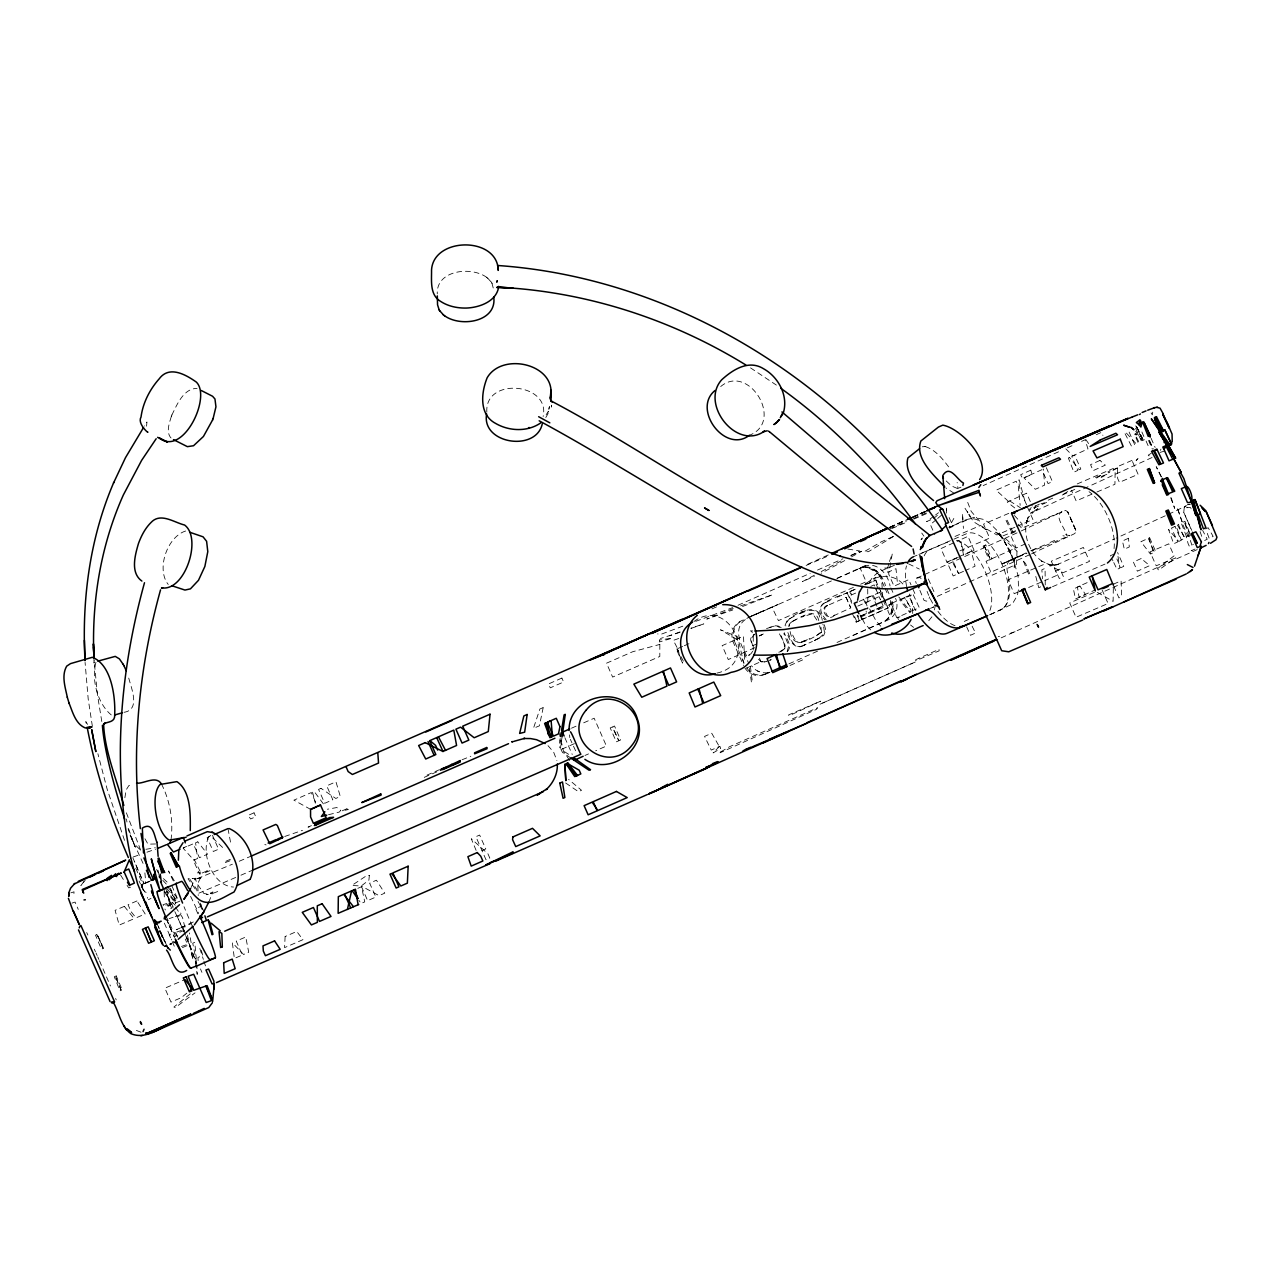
<?xml version="1.0" encoding="UTF-8"?>
<svg xmlns="http://www.w3.org/2000/svg" width="1281" height="1281" viewBox="0 0 1281 1281"><rect width="100%" height="100%" fill="white"/><g stroke="black" fill="none" stroke-linecap="round" stroke-linejoin="round"><path stroke-width="0.75" stroke-dasharray="5 3.75" d="M1013.207 532.512L1006.466 518.885L1005.521 519.301L1012.038 533.04M946.435 513.089L946.499 506.7L946.371 510.527M784.997 625.4L787.527 619.796L794.604 616.097L791.242 617.522M208.771 902.16L212.934 891.912L207.858 894.138L203.919 893.514L196.906 883.426L195.224 878.125L190.661 888.486M1045.248 584.937L1045.072 568.364L1041.869 569.805L1042.478 578.788M146.562 426.173L146.947 421.961L144.529 426.045M960.99 487.18L957.98 488.365L957.147 482.425M802.611 659.907L788.968 665.96M867.717 588.988L867.813 602.134M124.865 797.727L126.178 789.865L128.821 785.637L132.808 783.812M486.844 412.178C484.442 376.726 550.686 382.603 543.128 416.517M912.696 613.487L912.536 603.783L909.462 593.984M147.539 898.237L147.651 897.324M164.32 896.924L164.112 891.688M562.103 736.623L560.438 748.376L558.916 746.086L560.181 738.464M170.997 839.872C173.463 820.977 170.149 800.881 161.422 783.924M934.457 609.9L935.306 605.305M953.849 518.421L949.189 526.827M200.044 874.315L200.044 873.69M200.525 877.821L197.706 883.634L198.235 895.451M141.166 887.733L142.127 884.338L143.456 890.551L142.527 887.285L142.896 889.19M888.918 563.368L886.9 570.814L887.733 572.335L895.995 568.668L897.565 584.6M889.43 561.51L892.297 553.68L888.662 574L894.026 586.17L908.725 579.653L911.031 584.857M753.196 650.091L753.26 636.641L752.075 632.029L750.458 630.812L754.861 631.069M171.318 416.533C169.284 423.242 165.601 432.834 171.526 438.566M141.534 884.867L141.246 885.651L142.175 884.322M744.101 663.174L734.766 642.021L735.678 639.555L743.476 636.097L744.709 661.364M171.862 415.06C176.954 404.732 183.567 388.319 197.066 388.415M171.27 416.645L171.894 414.964M921.055 539.477L922.256 537.988M1031.493 553.872L1073.99 533.953L1075.544 532.72L1075.816 530.126L1067.762 511.968L1065.664 510.414L1021.165 528.38M1184.284 507.26L1183.756 512.368L1193.155 533.889M1160.426 450.4L1160.922 449.167M149.172 881.68L145.762 882.961L144.881 872.617M752.668 651.292L751.403 653.182M869.559 582.663C873.53 572.031 885.427 569.437 894.57 565.209M545.786 417.542L547.916 413.891L549.437 406.589L548.076 412.146L548.444 411.281L544.937 416.597M148.372 899.726L151.014 898.397M83.809 881.648L80.879 885.635L85.187 880.271M784.757 648.666L785.109 645.336L779.921 632.99M821.537 632.35L820.849 626.089M931.928 616.802L927.396 622.406M208.659 836.973C200.493 854.187 213.174 886.228 233.542 887.044M787.126 651.517L788.744 645.832L783.828 633.535M95.963 662.261C91.095 679.651 97.66 704.31 111.975 715.503M821.489 632.414C810.473 639.139 792.715 651.629 789.977 630.444M784.693 648.762L779.28 651.997M208.979 836.653L210.773 835.42M752.668 645.72L750.794 639.059L754.365 634.463L751.419 637.041A4.708 4.516 67.3 0 0 750.73 640.42L752.571 645.768L756.062 644.231M933.545 518.581L937.82 514.914M936.203 519.67L930.374 524.602L934.826 534.689M937.66 518.437L942.015 514.738M745.286 619.572C732.011 628.923 741.715 646.937 747.56 657.457M961.134 558.148L916.684 578.099L915.307 580.213L916.267 583.512M186.834 993.191L181.245 997.707L170.997 1002.078L164.865 988.179L184.912 979.597M190.325 993.8L173.912 1007.042L175.241 1007.587L195.016 992.855M1184.22 507.404L1186.334 505.707L1168.736 514.209M787.319 651.629C792.891 646.184 786.102 638.178 784.228 632.67M864.595 584.616L865.812 583.704M934.057 516.051L926.579 521.607L931.831 519.349M935.546 514.946L938.541 512.72M834.668 614.992C827.574 623.543 817.646 606.698 828.711 605.016L827.846 605.369L846.084 597.33L850.744 607.867L831.417 616.818M751.082 653.646L748.552 655.328L749.737 654.943M720.691 386.558C748.616 362.763 784.853 421.609 749.449 435.252M791.354 622.102L789.624 623.815L789.384 626.169M753.084 635.296L755.374 633.807M866.677 583.143C878.125 573.424 896.412 573.712 904.994 586.698M865.604 583.832L866.885 583.015M1044.543 544.937L1031.157 550.926L1035.368 548.652M1067.762 491.552L1061.228 495.491L1077.113 488.365M921.215 539.381L922.384 538.805M199.852 878.398L201.101 877.661L195.753 879.214L232.389 864.227M827.462 605.593L825.012 607.53L824.564 610.06A6.725 6.453 67.2 0 0 824.868 611.165L827.798 616.369L832.298 616.449M816.413 635.648L821.089 631.981L819.632 625.656M844.771 560.566L821.153 573.248M851.513 556.851L861.617 551.278L850.232 555.554M759.233 636L763.332 633.983M135.738 868.23L142.735 884.098L151.19 880.495M814.38 575.249L802.338 581.686L814.316 576.322M821.265 571.566L841.921 560.502M850.536 555.89L859.743 550.974L847.301 548.957M825.669 602.47C819.28 604.136 820 611.661 823.091 615.969M792.875 621.077C800.625 617.474 816.493 606.105 818.991 621.573M778.768 652.221C790.249 649.627 781.202 638.05 778.48 631.933M819.119 638.242L824.564 633.166L823.427 625.16M796.093 619.476L789.64 623.126L788.632 626.473M759.601 635.792L762.275 634.463L758.928 636.113M1088.049 486.716L1030.548 513.233L1035.769 509.598L1027.458 518.485L1028.899 515.987L1025.985 524.505L1026.914 520.294C1022.686 536.179 1030.036 554.225 1044.159 562.631L1041.565 561.062L1051.365 565.289L1048.515 564.601L1056.713 564.841L1053.767 565.578L1058.843 563.976L1056.088 565.177L1114.55 538.901M1189.04 536.163L1188.095 536.627L1182.027 522.696L1184.957 521.255L1189.937 533.617M818.799 638.466L811.562 641.845M814.748 640.372L823.747 635.408L825.781 630.124M1205.661 528.957L1208.175 527.74L1213.139 536.403L1209.152 538.34L1206.206 530.494M1014.744 558.26L1023.327 554.433L1007.234 561.558L1026.177 552.88M1151.315 453.218L1148.256 455.155L1148.897 455.908L1152.195 454.339M1190.673 507.548L1186.638 507.724L1187.887 507.052L1191.186 508.797M1204.652 540.47L1207.23 539.253L1202.635 530.398M1152.083 457.509L1089.795 485.931M1197.223 549.581L997.194 639.635M1165.278 515.795L1116.215 538.148M1030.837 550.734L1033.287 549.613M1021.293 530.926L1061.981 511.711C1053.526 516.243 1065.296 528.316 1066.641 534.994L1069.763 535.586L1031.813 551.198M1096.264 434.723L1101.5 432.338L1102.925 435.428M1017.066 532.864L962.88 557.363M806.053 644.295L803.507 645.416L812.426 641.477M1029.844 554.625L969.028 582.118M828.263 554.961L805.285 565.337M1067.393 447.806L1072.709 445.388M1081.58 441.385L1085.135 439.783L1087.969 448.926L1072.741 455.812L1065.616 448.606M836.909 578.404L865.796 565.321M949.397 528.076L953.048 526.427L947.684 514.257M956.955 558.02L947.091 562.503L940.959 548.588L959.181 540.342L965.314 554.241L974.088 550.254L967.956 536.355L960.606 539.685L963.52 555.041L958.588 557.283M1015.096 631.709L1008.419 633.903M1058.522 451.809L1012.31 472.561A508.477 2.658 -23.8 0 1 983.184 485.595M693.934 621.509C730.122 594.96 760.626 664.166 716.703 673.133M1114.614 553.824L1110.467 555.698L1112.949 560.838M1039.387 504.138L1030.388 508.173L1029.235 510.206L1047.394 502.072L1040.989 503.721M1048.178 500.198L1052.982 498.037M1050.084 542.455L1054.855 540.326M945.058 590.045L951.959 586.938M937.26 596.37L967.219 582.935M964.273 621.429L968.756 619.412M1087.153 582.647L1077.433 587.002L1079.05 597.202L1095.079 590.013M890.151 527.308L906.34 520.086M913.529 516.884L926.115 511.263M1015.417 531.695L1010.101 534.065L1016.233 547.98L1025.168 543.977M1040.652 586.826L1038.747 587.675L1034.84 572.783M890.087 527.099L905.731 520.134M912.696 517.028L924.866 511.615M889.783 527.372L906.067 520.134M913.113 517.012L925.955 511.279M921.776 553.056L966.755 533.617A41.793 19.904 66 0 1 1001.918 563.992A41.793 19.904 66 0 1 1000.477 610.092M957.548 557.363L952.391 559.653L958.54 573.552M959.277 556.595L971.318 551.214L975.065 566.186L965.169 570.589M869.655 613.071L879.679 608.635M963.52 571.326L953.176 575.954L947.059 562.039L951.287 560.149L958.588 573.536M1001.918 563.992L1026.962 553.264M1003.279 563.4L1016.217 557.763L1014.536 560.438L1014.776 559.413L1014.296 564.264L1010.533 553.232L1008.227 548.428L1011.638 555.938L1005.105 542.776L1006.866 545.834M990.405 614.56L1012.246 604.12L1017.354 595.473L1018.555 589.228L1018.091 575.713L1011.317 552.88L999.004 532.416L989.3 522.888L983.856 519.494L973.96 517.316L949.845 526.875M889.494 527.404L905.491 520.326M912.584 517.172L925.715 511.327M890.007 527.212L904.578 520.743M911.848 517.508L926.419 511.039M711.98 608.891L717.392 606.489M738.016 605.256L810.216 573.28M817.486 570.061L842.962 558.772M748.168 617.522L760.514 612.062M831.385 580.95L741.363 620.789A16.717 16.061 67.2 0 0 733.421 642.598L743.54 665.528M837.15 578.371L865.988 565.77L858.846 568.764A16.717 16.061 67.3 0 1 880.271 577.555L884.162 586.378M853.37 587.419L778.448 620.612L771.995 607.258M860.688 584.184L866.164 581.75L860.192 568.204C872.489 563 882.769 574.641 885.459 585.689M880.527 575.393L868.966 567.963L877.917 571.63M851.641 601.221L847.125 592.815C836.269 597.587 808.087 603.783 825.044 619.94M849.559 591.742L851.705 594.848L849.559 591.742L858.254 587.883M865.219 584.809L875.82 580.117L878.109 585.337M837.198 597.234L847.814 592.527M850.216 591.47L857.453 588.251M867.525 583.784L875.82 580.117M851.048 595.121L860.624 590.893M870.728 586.426L874.138 584.905L876.316 589.868M754.813 647.69L728.281 659.555L722.148 645.656L738 638.643L737.376 636.657L720.45 629.788L738.593 640.468L743.653 663.142M859.247 601.397L882.321 591.23L882.705 599.092L879.727 592.366M857.774 606.105L879.278 596.562L880.655 599.7M860.352 616.193L883.426 605.977L860.352 616.193L861.841 619.572L888.085 607.947L885.027 600.997M746.359 668.186L760.946 661.588L759.425 658.114M860.448 617.154L869.207 613.279M883.105 607.498L878.43 609.564L872.297 595.665M852.281 613.311L856.156 622.086L860.079 620.372L857.79 615.152M861.841 619.572L888.085 607.947M856.156 622.086L860.079 620.372M744.773 667.849A16.717 16.061 67.3 0 0 764.965 674.318L769.977 672.141M788.936 663.846L817.774 651.068M837.005 642.454L883.794 621.733C891.816 617.938 895.131 607.979 891.736 599.94L887.813 610.701L889.815 615.232L892.2 612.654L891.88 603.607L885.86 606.281L883.49 600.885M852.97 635.488L887.637 620.116C895.723 616.673 899.262 606.185 895.515 598.355M899.999 616.769L897.661 617.794L898.477 619.652M1194.997 549.053L1191.234 550.734L1194.356 549.405M145.762 882.961L152.119 880.159M751.691 616.113L778.031 604.488L751.691 615.889M571.486 728.2L576.722 725.895M583.688 722.82L594.16 718.225L606.425 746.038L595.681 750.762M574.4 743.637L562.247 748.985L559.493 737.44M184.416 931.671A16.717 1.089 66.2 0 1 183.103 926.723L176.218 929.75L190.789 923.841M584.953 755.47L588.523 753.901M682.661 646.441L676.384 649.195L682.533 663.094L677.089 648.891L679.41 652.029M684.342 645.704L689.354 643.51M146.514 882.561L142.735 884.098M1163.949 451.28L1160.154 452.369M439.559 769.641L424.555 776.206L424.299 777.327L438.646 771.05M462.073 759.761L470.832 756.254M1002.591 563.688L1004.624 562.807M481.992 850.616L485.787 848.951L479.638 835.052L475.892 836.701L485.995 859.743L489.806 858.078L487.949 853.851L471.296 838.719L477.092 852.762M889.687 528.781L906.179 521.591M913.513 518.389L926.355 512.784M357.815 888.341L362.107 886.468L379.064 895.643L384.748 893.161L376.422 880.207L369.649 883.169L375.845 897.052L367.631 900.639L361.53 886.708L364.749 901.888L361.114 903.473L358.808 900.191M311.427 825.637L308.016 827.126L312.532 826.165M916.684 578.099L920.206 577.555L924.129 582.615M239.259 861.248L251.284 856.06M807.43 639.619L804.164 640.964L809.848 638.579M230.42 859.295L224.223 861.969L224.367 862.93L230.692 860.528M253.558 869.751L240.396 875.435M235.688 877.453L197.194 893.898M930.438 608.347L933.801 606.89L928.885 609.003M1052.502 586.714L1105.007 564.088M235.944 957.772L242.317 955.034L236.248 941.103L245.76 937.003L248.706 952.279L243.582 954.489L232.373 942.768L234.359 958.46M806.117 565.449L828.183 555.97M892.008 528.493L906.58 522.216M913.865 519.093L926.627 513.601M948.757 527.356C958.444 524.537 970.069 513.569 980.045 521.623M130.47 887.205L128.724 887.941L125.698 883.169M954.986 536.451L980.445 525.514L996.954 534.962L1014.936 527.228M1008.771 513.345L983.552 524.169L989.685 538.084L959.309 551.134M1077.225 483.93L1113.269 468.462L1115.111 472.657L1114.934 484.282L1093.782 493.361M913.385 556.787L917.036 555.217M918.861 554.433L949.974 541.078M804.516 615.777L801.538 617.058L812.634 613.695L818.095 621.942M1016.746 526.459L1032.918 519.51L1026.786 505.595M1092.02 494.114L1076.152 500.935L1071.557 490.511M1015.705 530.702L1002.174 536.227L1003.055 536.05L994.44 531.599L997.883 533.617M1007.394 561.638L1014.792 558.468M1017.819 592.142L1014.216 593.695L1008.083 579.797L1046.513 563.288L1063.038 572.719L1089.507 561.35L1083.374 547.451L1051.317 561.222L1057.449 575.121L1044.848 580.533M1028.627 587.499L1043.038 581.318M989.508 614.8L1002.302 609.099A48.166 22.946 66 0 0 1007.667 573.231A16.717 7.958 66 0 1 1010.165 560.454M1094.326 592.366L1069.715 602.935L1076.04 617.266L1108.097 603.495L1101.772 589.164M1113.381 584.168L1121.099 580.853L1121.612 596.338L1118.937 597.907L1113.365 585.289L1113.109 601.349L1096.088 591.614M183.311 847.83L186.594 846.421M165.793 905.155L171.222 902.849L163.632 889.558M182.382 947.636L189.092 944.786L186.257 936.971M846.084 597.33L850.744 607.867M877.789 593.183L875.355 588.315M764.965 674.318L771.738 671.484M804.708 611.726L797.935 614.608C806.726 607.915 820.272 606.634 822.29 620.324M179.884 901.167L167.939 905.971L170.229 905.091M182.783 926.723L181.934 927.124L183.103 926.723M1189.553 535.154L1186.158 536.515L1188.144 543.688L1189.184 546.026L1193.428 544.329M771.114 659.715L769.577 660.323L771.082 659.715M864.018 566.586C876.78 560.806 888.213 574.4 890.055 585.993M766.534 628.555L776.03 625.656L780.513 627.946M804.308 645.08C795.037 651.308 788.984 639.827 786.902 632.302M803.363 641.253L804.98 640.628L801.346 642.005L803.363 641.253C796.542 645.912 793.403 636.897 791.514 632.077M184.368 926.227L185.185 925.923M155.561 843.971L147.988 844.163L144.785 838.431M213.046 893.289L221.149 890.247M682.821 626.169L660.66 634.415L657.585 633.903M695.743 621.349L732.668 607.61M769.257 627.45L776.991 625.4L781.186 627.658M733.228 608.555L706.792 619.075L732.78 609.964M740.594 605.897L772.635 594.704L742.051 606.714M679.987 632.334L660.436 638.498M690.971 628.427L703.797 623.879L691.003 628.186M133.24 856.973L140.814 854.331M146.931 852.201L155.69 849.143M169.172 918.637L173.079 917.276M175.289 916.507L179.868 914.906L178.571 911.351M181.422 930.406L176.842 932.008L177.803 935.803M181.438 946.451L187.554 944.321L185.265 939.101M284.702 836.477L302.492 830.36M678.786 638.482L673.326 640.34L677.649 648.65M680.051 631.885L669.547 635.84M70.855 892.857L74.026 891.816L73.866 894.73L72.457 895.195M71.944 903.121L75.067 902.08L78.253 909.398M922.256 446.797L925.074 446.557M802.53 645.768C793.692 649.595 790.217 638.002 787.623 632.013M758.48 659.267L761.442 661.893L767.287 661.188M124.017 712.3C141.599 709.738 130.246 685.943 128.084 675.423M1049.892 566.026L1053.334 565.065M764.565 661.973L766.086 661.556M998.235 636.641L999.564 636.289M1189.312 504.266L1187.551 504.81L1191.458 503.929M328.544 814.7L339.321 812.058L340.698 810.409L336.871 807.542L327.36 809.24M197.29 872.889L199.804 872.313M764.757 661.893L761.09 661.653L758.144 658.498M145.938 849.303L155.321 847.718M768.2 672.589C761.923 673.79 755.214 670.988 751.579 665.752M884.611 568.075L892.024 567.627M169.861 905.667L167.635 905.795L170.981 905.603L173.367 906.9M957.467 488.509L951.591 485.995L943.825 478.726M185.649 531.007C167.171 536.755 156.026 569.164 168.227 584.472M925.442 446.621C936.219 450.159 943.505 460.023 950.054 468.75M924.738 446.509L925.779 446.669M1062.942 535.746L1064.367 536.05M141.054 1032.23L135.834 1030.228M264.799 844.499L266.112 844.932M146.162 892.393L144.209 891.576M908.597 563.88L919.326 569.052M757.455 670.972L759.121 671.644M986.514 529.806L973.448 521.671L963.985 506.635M984.945 528.973L986.338 529.71M953.993 493.185L945.874 487.933M310.707 809.416L293.893 800.161L311.315 792.555L317.448 806.47M750.522 367.887L776.366 385.085M1009.7 500.951L1020.381 507.74M570.814 758.016L562.503 752.459L560.966 749.433L570.685 755.646M486.716 277.385C471.36 266 436.068 270.067 437.269 293.925M565.642 782.979L578.42 791.674L581.542 790.313L568.604 779.392M826.181 619.732L823.107 616.001M139.709 849.319L133.929 843.522L130.118 834.972L144.161 865.812M487.613 278.073L491.488 282.364M486.508 277.224L487.821 278.249M910.551 625.016L913.577 627.37M1014.744 507.949L1007.25 502.056L1026.641 493.201L1032.23 505.995M979.597 521.111L971.222 511.439L966.402 499.046M870.68 629.884L865.011 623.975L860.031 614.976M144.833 891.832L144.321 890.519M1008.435 501.351L996.122 490.207L1016.169 481.24L1018.267 485.963L1020.172 505.355M998.828 534.289L1001.182 536.643L998.78 533.488L1006.834 545.722M163.44 878.622L168.836 883.666M548.012 745.67L553.696 752.251L556.899 760.658M222.606 847.462L210.725 836.045L207.138 837.582L213.303 851.481L218.571 849.207L212.47 835.292M162.847 880.399L166.69 884.466M880.768 626.217L876.236 621.221L869.607 608.891M1014.44 515.49L1022.094 523.929L1022.094 528.717L1018.219 524.201M168.211 887.605L176.298 896.684L176.986 900.383L166.658 888.261M968.724 514.706L970.245 516.547L967.427 511.135L967.876 512.912M175.721 936.571L166.866 917.82M898.782 596.946L910.743 611.998L909.766 612.43L899.838 600.213L914.858 593.551L911.784 586.602M165.473 888.774L174.937 901.264L174.088 901.632L166.626 891.432M998.78 533.488L1000.637 535.938M323.388 803.876L314.085 791.354L312.516 792.042L315.334 803.235M1135.719 431.329L1142.332 440.664L1145.054 439.367L1140.586 428.879M921.76 533.056L923.921 536.147M175.225 905.187L172.311 902.384L174.472 905.587M569.677 760.418L563.592 751.643L559.461 733.613M746.871 667.833L748.584 670.331A16.717 16.061 67.2 0 0 766.326 673.758M1085.792 439.479L1089.058 444.251M175.561 907.188L182.526 917.516L185.489 929.798L176.25 933.737L177.771 937.212M162.975 937.9L161.374 935.402L164.785 941.887L159.853 930.855M87.572 724.389L85.795 721.587L86.788 725.398M120.67 875.195L124.689 881.568M173.095 906.644L165.97 892.441M1177.351 524.938L1185.149 538.052L1186.702 537.315L1181.274 523.064L1178.36 524.457L1184.525 538.34L1181.258 539.877L1175.99 525.578M491.936 283.133L493.569 289.266M491.312 282.092L492.096 283.421M575.601 750.762L570.349 739.345M750.394 666.392L752.395 682.133L751.467 682.533L749.209 666.921M198.027 901.44L200.813 906.452M200.541 906.564L202.206 909.59M928.373 579.012L934.041 591.886M142.351 886.564L142.079 885.235L142.447 886.98M819.712 617.09C817.47 601.958 785.445 615.152 785.813 625.961M676.96 648.955L684.038 662.437M174.296 880.768L168.484 870.968L173.431 881.248M1136.423 437.157L1139.001 442.249L1141.387 441.096L1135.174 427.23M972.135 626.217L975.53 633.022L970.454 635.312L965.794 624.904M1161.339 476.628L1156.215 466.7L1161.243 476.948M875.547 600.068L873.066 594.928L864.867 598.579L867.029 605.913M139.069 881.056L140.526 884.082M1113.765 562.551L1117.064 569.405L1119.802 568.156L1117.689 554.497M984.096 545.722L990.533 559.493M202.318 908.373L200.717 904.338L204.159 912.296M141.15 885.379L142.223 887.701M86.708 932.536L87.877 935.05M919.886 590.349L924.049 600.357L926.403 601.173L928.469 600.309L929.654 596.93M156.618 869.399L158.139 872.713M1149.521 440.584L1153.252 448.814M1190.481 535.474L1184.236 521.607L1192.083 545.77M94.298 949.173L95.418 951.655M1183.756 512.384L1191.778 530.366M95.995 952.952L97.148 955.53M1116.904 558.964L1120.779 567.723L1123.741 566.394L1117.592 552.495M159.436 931.063L160.717 933.961M97.74 956.843L98.909 959.485M1149.329 440.84L1152.388 447.806M1136.487 426.445L1142.268 439.559L1135.751 425.82M984.256 545.658L990.389 559.557M890.839 587.771L893.962 594.832M886.98 589.164L890.151 596.338M884.947 588.139L888.053 595.201M878.878 587.066L884.258 599.252M875.66 580.181L879.503 588.876M880.255 590.621L885.635 602.791M886.404 604.536L887.941 608.011M878.206 588.892L873.594 578.468L879.182 575.986L881.616 576.994L882.225 589.452M879.038 596.674L880.431 599.796M881.12 601.365L883.185 606.073M863.522 599.172L866.597 606.105M860.992 615.921L862.497 619.299M847.125 592.815L851.737 603.255M857.101 615.44L859.407 620.661M854.555 616.529L856.877 621.797M743.957 652.621L748.696 663.398M564.873 737.728L572.255 754.461M197.931 913.865L195.625 908.661L201.085 906.324L200.268 904.274M171.798 885.635L177.931 899.55L175.273 900.463L170.357 888.069M185.569 935.386L177.354 916.748L181.502 914.986L180.685 913.001M171.718 908.405L169.156 902.609L163.039 904.738L165.345 909.958M176.89 936.123L175.305 932.552L169.188 934.682L171.494 939.902M166.514 919.262L174.472 937.292A41.793 2.738 66.2 0 1 167.026 920.174A41.793 2.786 66.2 0 0 171.526 930.759M164.352 923.153L171.766 939.982M172.262 941.631L174.552 946.851M156.987 923.473L161.31 933.305M167.106 946.419L162.047 934.954A41.793 2.658 66.2 0 0 165.649 942.784M99.502 960.814L110.454 985.986M1151.123 438.326L1155.126 447.453M1148.497 440.44L1152.34 449.199M1026.657 504.954L1020.22 490.351L1018.443 480.215L1019.228 479.863L1025.553 503.673M1146.095 441.08L1149.297 448.382M1135.975 437.798L1138.249 443.018L1136.279 443.931L1125.551 432.129L1124.494 432.61L1131.459 446.124L1134.678 444.651L1128.545 430.752M1046.337 467.693L1052.422 481.624L1048.066 483.594L1041.933 469.679L1023.903 477.781L1035.336 489.294L1044.639 485.115L1043.358 469.038M200.477 968.932L201.934 972.343M132.824 857.742L143.968 883.666L134.297 861.248M142.559 888.502L143.344 890.327M824.323 624.776L825.781 629.964M140.654 850.184L126.339 812.698M130.39 835.132L134.857 846.565L128.26 827.83M115.642 998.443L116.203 999.885M1170.674 497.717L1174.677 508.381L1170.898 496.772M124.513 840.352L107.156 789.208L97.884 753.708M170.997 890.775L175.961 904.242M128.068 828.791L129.269 832.17M200.316 903.153L200.797 904.546M1200.089 531.599L1201.722 536.339M199.82 948.468L203.343 959.357M203.919 961.166L205.697 966.611M201.293 950.294L202.814 955.45L197.979 957.515L198.203 962.255M866.084 611.181L866.388 612.254M166.498 891.496L170.885 908.693M734.766 642.021L733.308 635.68A16.717 16.061 67.2 0 1 742.708 620.228M187.41 935.066L192.999 959.629L189.572 944.577L191.349 943.825L189.396 932.904M157.979 870.167L159.292 876.044M195.096 879.999L195 879.519M227.97 828.599L230.868 843.907M101.791 721.491L97.452 694.734L94.153 660.708M92.36 726.215L88.197 699.01L85.074 662.389M126.435 819.007L126.947 822.018M569.533 734.878L569.805 737.616M196.698 963.184L192.758 943.216L194.776 942.352L196.249 958.252L194.984 958.78L197.21 974.345L196.874 965.009M963.248 526.059L963.456 528.413M93.961 659.139L94.089 663.094L93.977 659.619M825.717 602.582A141.502 132.984 -83.1 0 1 831.161 600.036M890.391 600.501A16.717 16.061 67.2 0 1 882.449 622.294M823.299 625.224A183.904 176.874 67.3 0 1 822.882 624.327M1089.026 491.68A41.793 21.681 66 0 1 1091.748 493.89M1094.438 496.436A41.793 21.681 66 0 1 1114.054 548.588M956.443 540.518A41.793 19.904 66 0 1 985.121 571.454A41.793 19.904 66 0 1 988.516 613.247M955.002 625.688A41.793 19.904 66 0 1 937.98 611.389M932.648 603.207A41.793 19.904 66 0 1 927.076 591.39M924.193 555.826A41.793 19.904 66 0 1 930.166 549.325M915.851 610.669A41.793 19.904 66 0 1 908.837 594.768M906.676 586.65A41.793 19.904 66 0 1 906.5 565.85M186.482 936.907A48.166 3.154 66.2 0 1 196.105 963.456M164.096 891.384A41.793 2.738 66.2 0 1 173.143 908.101M174.84 911.624A41.793 2.738 66.2 0 1 183.679 931.127M185.937 936.395A41.793 2.738 66.2 0 1 196.185 964.113M188.755 924.033A586.266 0.913 -23.8 0 1 195.769 920.863M161.934 934.986A41.793 2.834 66.2 0 1 159.837 930.15M159.324 928.949A41.793 2.834 66.2 0 1 158.3 926.563M190.597 896.396A41.793 2.738 66.2 0 1 198.635 913.401M192.422 926.307A41.793 2.738 66.2 0 1 184.016 906.692M659.827 644.407L659.811 656.464L612.638 677.089L606.505 663.19L632.67 651.741L659.827 644.407M1152.74 412.146L1152.324 414.836L1150.978 412.754L1152.74 412.146M1016.986 551.182L1016.57 564.297L992.199 575.185L986.066 561.286L1015.737 548.028L1003.631 536.787L1002.03 537.508L1016.986 551.182M285.119 936.523L284.574 947.636L302.957 939.662L296.744 931.479L285.119 936.523M1014.344 565.177L1014.232 567.307L1014.344 565.177M659.587 639.956L659.379 641.973L672.173 638.178L659.587 639.956M543.224 707.544L539.381 725.847L533.472 728.297L539.877 709.017L543.224 707.544M369.36 875.403L368.896 880.159L361.21 885.988L351.779 885.459L367.199 875.275L369.36 875.403M1101.5 476.356L1101.148 477.525L1107.312 474.194L1101.5 476.356M1138.056 458.326L1136.119 460.632L1138.056 458.326M1035.721 505.931L1034.456 508.717L1033.895 507.34L1035.721 505.931M720.675 751.899L720.066 752.78L816.429 709.37L817.566 707.736L729.706 746.647L720.675 751.899M820 704.214L915.643 661.845L820 704.214M200.765 872.617L199.42 873.978L193.287 860.079L194.312 859.647L200.765 872.617M1100.779 475.363L1095.367 478.934L1094.615 477.925L1100.779 475.363M719.41 746.487L713.085 752.908L720.675 748.536L719.922 746.343L711.227 750.074L704.566 736.399L711.74 733.26L719.314 746.535M1037.898 508.765L1036.361 509.854L1037.898 508.765M1117.32 467.981L1108.689 472.897L1107.921 471.888L1117.32 467.981M1174.069 555.858L1157.464 568.668L1158.584 570.093L1175.782 557.892L1156.183 565.786L1150.05 551.887L1168.768 543.849L1174.069 555.858M87.364 719.025L87.364 719.025M893.674 536.307L868.438 551.695L864.163 551.679L881.52 541.703L893.674 536.307M820.464 701.219L788.904 715.823L788.648 714.862L820.464 701.219M918.957 658.226L915.643 659.763L915.819 660.74L939.133 650.844L939.021 649.323L918.957 658.226M211.589 893.353L210.741 893.674L211.589 893.353M1175.029 526.443L1171.507 528.06L1177.671 541.959L1173.684 543.785L1168.56 529.421L1178.744 541.463L1181.21 540.326L1175.029 526.443M1149.633 537.732L1148.897 538.068L1153.605 552.623L1150.45 554.065L1140.923 541.703L1148.304 538.34L1154.453 552.239L1155.734 551.647L1149.633 537.732M1128.497 538.26L1122.428 541.014L1124.334 549.213L1129.298 546.971L1128.497 538.26M1069.539 457.477L1068.354 458.006L1073.91 472.177L1077.833 470.399L1071.733 456.484L1074.679 455.155L1080.812 469.07L1079.259 469.759L1069.539 457.477M1099.979 460.423L1090.547 464.667L1093.125 470.639L1105.327 465.131L1099.979 460.423M985.778 544.969L983.119 546.17L989.252 560.069L991.91 558.868L985.778 544.969M1141.195 558.516L1133.381 562.039L1137.384 571.182L1149.681 565.626L1141.195 558.516M1060.06 569.084L1055.784 570.99L1059.307 578.468L1063.39 576.642L1060.06 569.084M1030.805 470.175L1020.685 474.707L1021.501 476.58L1023.023 478.341L1031.958 474.354L1030.805 470.175M1023.471 561.222L1029.139 575.329L1030.148 574.881L1025.601 563.576L1023.471 561.222M1079.931 586.058L1073.414 588.988L1075.496 598.98L1085.487 594.496L1079.931 586.058M904.37 597.651L891.304 603.463L896.7 617.698L911.335 611.197L905.267 597.266L912.873 593.872L919.278 607.658L912.6 610.621L904.37 597.651M561.895 678.065L548.364 684.022L550.302 687.833L563.608 681.988L561.895 678.065M612.27 727.016L610.204 727.928L616.337 741.827L620.645 739.938L614.512 726.023L612.67 726.839L618.803 740.738L612.27 727.016M321.003 788.343L318.569 789.4L324.734 803.299L332.82 799.76L326.719 785.845L335.974 781.81L340.298 796.494L335.814 798.463L321.003 788.343M346.751 808.807L341.787 810.985L348.4 809.512L346.751 808.807M254.038 812.827L248.146 815.389L250.612 818.975L255.768 816.734L254.038 812.827M197.786 841.841L195.593 842.786L197.578 858.494L193.831 860.095L183.103 848.166L193.287 843.795L199.404 857.694L207.57 854.171L197.786 841.841M206.785 871.016L202.03 873.066L203.167 873.578L210.676 870.343L206.785 871.016M1131.972 460.423L1117.304 466.716L1117.689 478.502L1119.402 482.361L1138.104 474.322L1131.972 460.423M124.337 906.356L115.082 910.327L119.229 925.074L134.201 918.669L124.337 906.356M136.955 900.959L128.068 904.754L131.19 911.816L136.026 917.885L145.185 913.961L136.955 900.959M189.268 878.334L188.051 878.846L197.034 891.544L196.714 889.27L189.268 878.334M96.844 934.634L95.499 935.194L101.439 949.189L102.928 948.564L97.244 934.457L103.569 948.292L96.844 934.634M116.235 975.93L114.281 976.746L119.966 990.837L121.167 990.341L115.29 976.33L121.327 990.277L122.271 989.877L116.235 975.93M1142.892 439.319L1136.103 425.676L1142.892 439.319M1182.091 521.783L1177.175 507.388L1182.091 521.783M208.05 894.41L206.513 894.666L208.05 894.41M83.745 899.967L85.619 899.87L83.745 899.967M196.457 878.782L192.134 878.414L196.457 878.782M1066.689 534.994L1065.84 534.209L1066.641 534.994M1075.736 530.142L1067.778 511.952L1075.736 530.142M551.615 406.942L551.519 405.244L551.615 406.942M962.976 521.975L962.543 513.857L962.976 521.975"/><path stroke-width="1.5" d="M498.261 267.937L498.245 270.403C497.652 236.152 433.25 236.793 431.537 270.147C431.697 280.971 429.599 295.014 440.744 301.483C448.286 306.367 457.381 308.225 466.268 308.064C479.398 307.584 496.996 301.419 498.709 286.32M557.315 764.004C557.843 773.74 553.152 783.171 546.09 789.688L547.323 788.6L537.38 794.909M939.758 609.372L926.98 584.857L925.33 578.532L924.642 582.823L919.678 584.937M1113.365 585.289L1113.381 584.168M107.188 880.623L107.22 878.286L111.543 875.355M914.106 554.016L913.113 548.973M68.886 896.22L68.822 893.177L68.726 896.124M1170.081 445.212L1170.161 443.786M906.372 562.295C884.162 566.346 861.376 562.391 839.952 556.13L840.848 556.402C736.479 520.63 647.898 451.889 550.99 400.889L551.006 390.209L550.238 398.263C558.388 364.605 502.632 351.106 487.164 377.767C481.16 392.514 478.838 414.628 495.619 423.419C509.214 431.313 527.548 432.065 540.726 422.906M857.581 600.197L859.151 592.591L862.737 586.442M163.328 945.522L154.665 925.154M212.614 1001.678L214.311 983.68L212.07 983.888L205.937 969.989L208.595 969.06L213.895 981.086L213.783 989.396M486.636 413.955C481.112 443.979 536.435 452.321 542.311 423.659M1163.885 448.19L1165.422 447.037L1164.605 448.43L1163.356 448.014M569.1 730.442C568.252 693.662 627.626 682.661 637.538 719.49C648.378 748.809 609.788 776.414 584.889 759.329M944.673 498.677L942.832 475.507C949.894 463.962 956.859 479.654 963.472 483.081L962.896 485.467M79.294 927.876L79.326 927.62A2.498 1.777 -25.7 0 1 79.486 927.012L80.895 925.49L114.633 1001.966L113.529 1002.19M178.796 850.6L178.379 860.208M921.263 548.156L920.847 546.635M190.277 830.6C190.373 814.732 191.141 791.21 176.922 781.634L160.109 784.468C149.797 795.037 156.33 833.13 169.332 840.128L186.129 837.278M562.103 736.623L565.289 714.318L564.104 714.846L561.558 730.186L564.136 736.047M560.486 736.559L561.126 732.764L569.741 728.969M1172.227 442.009L1172.051 434.019L1166.879 422.138M1197.399 513.153L1196.534 515.138M347.407 909.446L351.522 891.08M783.059 413.731C788.872 396.566 778.8 377.19 763.508 368.72C748.728 359.433 732.78 369.633 721.651 379.833C699.81 404.123 736.799 451.2 764.581 431.056L763.06 431.873L767.159 430.8M160.541 589.852C139.101 667.225 130.95 748.712 140.35 828.599M144.497 582.727C119.886 671.708 111.959 766.711 130.71 857.581M146.402 870.327L151.542 880.271L153.192 879.583M164.256 918.989L164.592 916.812L165.809 919.63M213.126 418.535L215.945 406.814L214.968 398.999L212.566 396.261L201.277 390.497M570.493 731.787C573.007 735.198 577.955 749.177 580.837 754.269L207.378 916.86M1198.055 555.554L1201.306 546.09L1194.5 566.154M173.479 439.623L187.378 446.653L193.543 445.74L203.439 436.469L212.566 419.992M212.342 1002.799L208.755 1007.555L152.311 1032.55M212.534 420.104L213.174 418.423M169.909 842.722L170.997 839.872M68.678 893.097L70.567 888.213L74.922 883.346M919.598 448.654L907.925 457.909C903.313 474.675 921.519 490.703 933.545 500.551M113.769 482.441C89.702 538.388 81.696 600.116 85.026 660.644M124.001 872.361L129.365 859.743M179.356 848.502L183.023 842.706M924.482 540.982L922.656 545.466L927.012 537.62L925.138 539.893M1208.447 543.576L1208.96 542.407M123.825 805.445C116.411 779.344 104.498 750.282 103.617 724.005C107.348 721.619 113.481 722.516 114.569 717.2C115.866 698.529 111.991 664.887 92.328 657.297L70.503 663.622L66.708 666.136C61.2 675.695 65.315 687.337 67.317 697.328M143.024 1031.637L144.064 1029.235M1047.169 587.451L1045.264 589.82L1011.526 513.361L1073.782 486.508C1105.791 481.912 1132.756 542.68 1107.425 563.016M911.111 619.428C905.043 631.789 887.044 639.395 874.491 632.462M113.513 483.033L125.49 457.669L143.456 427.646M208.771 902.16L203.663 912.04L194.376 924.898M1163.788 448.158L1163.788 448.814M156.971 842.402C154.168 835.869 153.16 821.201 142.335 828.118L143.52 852.938M1206.126 511.695L1212.45 525.418M1163.148 414.387L1169.457 428.078M781.106 416.053L782.755 412.706M586.362 709.898C560.646 739.217 607.867 776.206 631.549 745.782C655.776 716.623 610.092 680.916 586.362 709.882M924.946 540.614L922.32 547.628L922.592 545.658L920.254 549.581M187.154 894.618L187.859 893.578L183.904 899.358L190.661 888.486M451.52 764.389L452.817 764.821L459.959 761.699M102.4 725.318C104.225 751.451 115.258 790.265 124.673 819.183M780.273 417.734L782.243 414.74M199.596 918.141L203.663 912.04M945.842 525.867L940.35 531.087M196.393 966.002L190.645 968.212A48.166 3.154 66.2 0 1 179.388 949.205A16.717 1.089 66.2 0 0 175.481 942.608L173.479 941.967M919.71 585.945C923.265 579.765 930.406 589.772 925.587 579.797M156.17 438.743L141.615 460.391L123.392 494.882C100.575 545.818 91.431 602.278 93.929 657.89M978.828 487.453L980.798 484.666M496.836 287.536L498.037 287.232C585.481 291.283 671.372 319.145 745.798 364.957M250.243 879.102C258.314 861.633 246.496 835.772 229.059 828.503M778.432 420.568L778.992 419.848L777.103 422.09L779.553 419.56M179.532 904.738L164.528 918.173M171.126 943.633L170.101 944.385L171.542 943.521M158.684 922.977L159.693 922.208M118.669 873.242L115.931 876.06L116.715 876.556M151.526 880.335L154.537 878.702L153.64 874.411L160.045 890.647L151.318 858.846L155.337 873.994M324.878 811.786L321.355 816.477L326.751 815.148M712.364 763.7L717.616 761.587M806.101 723.525L769.353 739.265M193.047 926.387L178.219 939.293M237.193 885.443L249.923 879.423M979.613 479.59C991.91 461.144 960.974 428.35 942.8 425.148L938.429 427.053L920.863 441C914.49 458.47 933.913 475.171 944.738 486.908M925.683 539.221L929.926 535.474L928.581 534.641M866.869 608.747L867.717 608.011M912.456 560.966L914.042 559.445M109.013 879.839L115.802 873.706M697.36 615.248C670.491 636.305 699.298 687.273 731.003 672.381C771.13 665.351 761.538 602.951 722.724 604.664M1190.113 571.662L1192.483 569.549L1187.327 573.328M189.636 990.934L192.422 988.676L184.912 979.597M900.943 681.828L916.395 674.27M1139.578 414.516L1140.394 413.907M1192.851 534.225L1197.335 543M200.589 918.701L202.59 917.244M715.054 390.481C691.772 409.215 725.19 454.131 749.449 435.252M73.882 884.162L125.73 860.127L78.269 881.328M543.416 791.594L224.719 931.207M1186.222 573.968L1103.95 610.909M692.525 622.198C666.584 636.721 687.16 683.013 715.326 673.678M708.217 767.351L709.754 766.47L649.835 793.419L661.925 788.055M661.348 787.751L667.769 784.276M1210.497 543.288L1215.973 539.749L1216.95 537.219L1206.222 511.503M539.701 793.788L537.267 794.957M485.883 864.931L513.057 851.801L512.816 853.146L485.899 864.947M1154.421 418.759L1162.956 431.521M1164.045 442.602L1165.47 441.929L1165.021 439.735M1194.661 512.032L1196.086 511.343M1200.809 547.9L1206.126 545.386M90.07 877.005L94.922 874.699M193.271 1013.495L198.187 1011.205M198.843 1010.901L204.255 1008.387M147.491 1034.151L190.885 1014.04L146.787 1033.463L179.42 1019.484C163.856 1023.951 147.988 1040.957 130.838 1033.639C120.894 1026.417 119.293 1012.983 113.593 1002.767M748.072 591.165L800.609 567.819M497.588 265.487C674.831 277.689 843.026 382.234 942.416 530.078L941.247 530.606M901.007 680.771L762.387 743.252M996.426 639.491L950.534 660.291L996.218 639.619M831.833 553.344L886.676 528.605M942.047 508.813L939.79 509.838L946.195 523.609L948.613 522.52L942.832 509.39M706.952 768.168L648.346 794.124L786.598 732.3M600.165 656L648.09 634.335M801.714 566.939L648.57 634.239L669.306 624.904M886.564 528.925L841.409 549.005M927.908 510.462L935.098 507.244L926.627 510.831M452.049 720.498L425.82 731.995M593.888 658.386L647.93 634.367L589.564 660.195L600.229 655.984M907.476 519.349L910.951 517.812M741.315 593.631L651.485 633.503L746.951 591.165M849.207 545.466L887.973 528.188M911.656 561.542L915.339 559.893L909.494 561.558M806.822 722.724L995.193 639.924M98.253 873.194L103.345 870.936M1024.368 463.049L1028.579 461.192M1067.281 444.043L999.772 473.362L1109.778 425.804L1023.183 463.001L1043.471 454.243M1069.299 443.146L1070.227 442.746M877.053 532.912L887.717 528.188M907.268 519.526L910.807 517.956M927.492 510.543L934.986 507.26M866.34 537.716L886.372 528.829M930.262 535.33L942.416 530.078M857.325 601.926L854.235 603.303L858.894 613.695M771.803 671.324L786.662 664.727M787.191 666.488L782.034 668.762M960.942 655.696L993.624 641.221M165.97 917.612A41.793 2.738 66.2 0 1 157.307 891.608L181.55 881.376A41.793 2.738 66.2 0 1 187.618 890.583M573.968 760.434L583.159 756.27M199.82 916.043A41.793 2.738 66.2 0 1 215.288 957.852L196.201 966.274A41.793 2.738 66.2 0 0 196.377 965.233M681.924 619.38L186.946 835.933M184.896 841.121L207.362 831.657L212.998 832.586M460.327 760.53L442.313 768.808L442.778 769.625L459.943 762.099L459.511 760.786M440.44 770.265L447.597 766.887L441.16 769.08M508.541 743.685L251.284 856.06M554.913 738.24L253.558 869.751M495.619 861.2L647.241 794.604M490.175 863.586L216.457 982.591M851.208 545.578L844.627 548.844M860.368 541.575L865.86 539.173M124.641 870.808L128.773 868.998L134.393 883.121L129.957 885.075L124.161 871.961M317.448 806.47L320.41 805.173M1123.885 601.99L1175.99 579.204M310.707 809.416L316.279 806.982M268.081 843.074L276.264 839.519L277.689 840.32M314.838 824.147L321.563 821.633L314.341 825.38M923.169 625.576C913.225 629.275 902.913 637.314 891.752 632.99M358.76 904.498L338.136 913.321L338.328 896.668L343.724 894.33L353.444 906.66M1030.356 460.407L1082.301 437.958M1084.062 437.205L1127.969 418.311L1075.64 440.92M901.167 681.732L907.124 679.154M1073.814 441.705L973.096 485.179L1024.512 462.985M214.183 834.555L227.97 828.599M1012.983 513.169L1011.638 513.313L1016.97 511.007M1022.414 508.669L1026.033 507.1M870.744 606.666L923.649 583.88M753.724 655.055C796.206 656.288 838.687 647.241 877.837 630.957L928.757 609.067M1045.264 589.82L1050.692 587.483M981.87 481.48L937.068 500.727L935.803 502.6L937.884 505.755L943.12 509.614M985.473 479.943L990.87 477.621M994.472 476.068L999.885 473.746M1003.487 472.193L1008.884 469.871M1012.47 468.334L1017.819 466.044M1021.373 464.507L1026.722 462.217M1030.276 460.696L1035.624 458.39M1042.734 455.331L1047.538 453.282M1053.927 450.528L1095.367 432.738M1097.16 431.953L1115.879 423.915M831.849 554.385L837.358 552.015M928.885 609.003L925.603 610.413A16.717 7.958 66 0 1 934.762 614.688A48.166 22.946 66 0 0 961.15 626.985L987.683 615.585M1019.612 591.374L1025.024 589.052M1103.357 588.475L1108.161 586.41M745.462 749.513L750.97 747.143M1082.845 619.972L1008.723 651.805L1001.678 650.732L945.266 524.073M180.029 849.223L173.447 852.025L167.315 844.323L183.327 837.486L185.281 842.85M201.758 922.56L206.417 920.575L204.896 915.803M743.012 750.794L748.456 748.472M752.075 746.935L788.375 731.499M916.972 614.143L891.64 624.327M159.981 921.439L161.262 921.231M1142.14 412.482L1146.015 410.897M1160.666 481.272L1163.02 480.327L1162.155 478.293M513.777 741.379L524.714 738.352L523.705 738.496L530.51 738.561L536.531 739.697L545.162 743.556M1132.244 416.998L1137.832 414.772M1138.617 424.668L1141.643 423.467L1140.122 419.992M1147.696 410.208L1154.838 407.598M859.807 611.069L865.62 608.795M1153.925 451.28L1154.005 450.464M161.486 588.235L162.655 587.787L161.582 587.867M490.959 862.241L494.434 860.976M859.375 611.245L834.347 619.588L809.96 625.56L784.148 629.515L754.861 631.069M165.569 887.813L169.14 886.564M157.307 891.608L162.479 889.799M175.641 942.448L176.762 942.176M215.288 957.852L210.1 959.645A41.793 2.738 66.2 0 1 192.422 926.307M186.674 970.47C174.136 978.348 172.198 956.299 166.53 950.134M277.801 838.847L282.973 837.069M602.839 655.103L604.376 654.591M97.788 661.156L115.258 656.384L119.405 658.882L123.248 664.455M114.954 714.91L122.207 712.812M159.196 922.016L157.019 922.192L154.841 920.318M918.813 585.337C862.017 598.98 806.181 570.173 756.575 545.946C682.565 506.94 612.718 460.616 539.173 420.792M140.926 1035.817L142.447 1035.496M1156.727 407.358L1160.042 408.159L1163.42 414.179M896.716 564.393L903.201 563.416M136.555 783.171C144.241 783.924 155.882 775.085 161.422 783.924M528.557 427.678L529.373 427.55M1154.053 407.758L1157.512 407.182M147.587 1033.367L145.586 1033.175L148.58 1033.335M112.616 1003.151L111.367 1002.671M1013.479 513.233L1013.703 513.281A2.498 1.473 5.6 0 1 1014.44 513.505L1014.728 513.601M928.805 534.657L929.942 535.474M162.239 587.947C185.281 590.749 202.27 538.132 184.576 525.018C174.2 522.552 160.461 512.144 151.03 522.504C145.137 528.316 141.31 535.81 138.476 543.496C135.097 555.041 130.086 572.687 141.887 581.062M1187.343 564.569L1193.027 567.467M190.132 532.384L203.055 536.819L206.609 541.303L207.794 551.647L204.864 566.458L198.475 580.309L190.437 588.86L184.944 590.061L171.99 585.785M934.778 605.192L938.973 606.874M112.552 1001.998L111.911 1001.646M157.611 437.333L167.411 442.105L159.404 438.054C183.103 456.725 211.653 397.158 196.361 382.106C185.681 374.532 169.172 365.213 159.18 378.856C149.733 389.504 142.912 402.858 141.022 417.046C136.939 423.899 149.765 434.515 147.619 431.873M211.973 832.058L215.752 834.027M153.528 896.252L154.377 896.7M73.097 910.759L79.422 924.77L73.305 910.871M538.644 416.709L549.837 422.858M768.36 431.105L769.433 431.729M220.268 930.823L211.253 923.249M1200.105 505.242L1205.885 510.767M570.814 758.016L574.128 760.241M444.363 315.59C460.199 327.552 497.092 322.22 493.761 297.096M552.111 736.847L547.948 733.901L547.996 722.052L551.118 720.675L552.271 734.926M911.608 546.459L861.553 508.461L769.801 432.033M780.914 388.367C832.842 425.628 877.917 472.065 915.258 523.833M170.325 950.118L168.003 947.94M928.485 534.209L872.713 489.678L781.954 411.906M439.591 310.61L443.466 314.902M443.242 314.742L444.571 315.75M127.572 1029.3L131.623 1032.614L127.411 1029.107M216.665 834.491C231.269 847.542 245.536 873.466 233.991 892.04C223.086 897.244 208.339 908.757 197.146 897.965C187.923 889.622 182.382 877.917 179.372 866.02M429.968 740.674L435.572 745.35L437.686 750.106M443.018 751.547L436.725 737.712M90.022 727.544L89.142 726.727L90.439 727.784L88.629 727.768L91.992 726.984L85.299 727.96C75.483 723.861 72.713 712.108 69.062 703.173M123.713 1025.697L126.787 1030.34M943.44 478.309L942.672 476.772M1155.83 449.503L1156.503 450.127M166.802 946.307L168.211 948.212M140.35 1022.526L141.663 1024.352L140.366 1021.533M352.211 890.775L357.703 898.622M151.75 917.036L141.502 894.314M1160.426 434.483L1162.171 437.157M157.739 861.104L164.833 872.537M127.459 882.289L129.461 885.571M437.301 295.879L437.558 304.846L439.143 309.842M438.967 309.57L439.751 310.899M1037.034 624.423L1038.555 627.162L1037.69 625.144M154.569 919.87L156.923 924.113M155.209 920.959L156.874 924.001M123.777 665.415L126.355 670.924M123.136 664.247L123.889 665.624M937.58 604.232L929.862 589.868M438.502 736.943L445.58 750.426M1163.388 431.313L1156.022 418.006L1162.027 431.969L1160.522 432.674L1155.174 420.504M160.541 881.68L163.824 889.382M1162.908 480.375L1168.624 494.45L1166.799 495.187L1162.203 484.746M919.886 555.33L922.448 567.211L921.503 556.675L925.426 579.06M497.636 265.551L498.261 268.177M1169.265 428.126L1162.764 414.323L1169.121 427.55M1148.368 433.426L1149.97 436.869M980.333 495.09L979.421 493.089L980.413 496.051M153.592 879.871L143.872 857.95M129.893 861.2L134.553 871.608M354.229 889.895L358.056 898.477M156.474 928.229L158.492 932.792M428.03 741.539L434.163 755.438M158.38 862.161L163.007 872.665L164.192 872.249L158.956 858.03L158.043 858.35L161.806 873.082M175.193 938.941L176.634 942.208M154.841 927.364L162.271 944.177M72.937 910.679L68.389 898.317M78.477 929.894L110.086 1001.598M1144.205 422.602L1150.29 436.597M151.847 891.96L159.036 908.597L151.43 891.032M350.674 907.877L344.557 893.962L355.445 889.222L358.088 904.642M1148.833 433.362L1150.258 436.645M155.818 926.723L147.459 906.564M130.854 858.19L137.563 883.698L148.724 911.143M1193.636 536.066L1196.774 543.416M140.67 892.361L142.127 895.803M83.745 893.145L82.24 889.526L121.311 873.018L82.528 890.295L82.993 892.489M346.126 766.855L348.128 771.562L352.387 774.493L378.536 763.06L377.815 753.02M128.356 857.565C110.166 815.661 95.755 772.059 87.14 727.144M157.547 905.203L154.857 897.949M145.714 902L146.867 905.043M917.853 584.905L918.893 587.803M782.691 653.694L786.918 666.36L781.186 668.906L775.053 654.991L767.095 658.514L772.715 672.653L780.049 669.403L776.446 654.383M67.269 697.152L69.19 703.541M153.224 892.953L150.838 884.627M922.896 569.581L925.266 578.339L922.48 567.371L923.105 570.333M148.948 877.245L140.958 833.451M159.292 876.044L159.677 877.709M161.39 882.497L160.221 874.106M550.414 399.64L550.366 398.407M158.123 856.348L157.019 842.274M93.977 656.865L93.417 643.831L93.753 652.67M93.561 647.273L93.897 657.153M84.402 640.34L85.026 660.404M166.37 844.723A167.154 0.881 -23.8 0 1 157.611 848.39M1117.737 423.114A167.154 0.881 -23.8 0 1 1131.908 417.126M938.909 505.355A508.477 2.658 -23.8 0 1 930.118 509.278M985.521 616.513A41.793 19.904 66 0 1 983.696 617.554L947.107 633.262A41.793 19.904 66 0 1 918.061 614.32M907.637 590.685A41.793 19.904 66 0 1 906.964 587.995M907.396 563.288A41.793 19.904 66 0 1 913.385 556.787M963.904 625.801A41.793 19.904 66 0 1 959.725 626.601M191.029 968.068A41.793 2.738 66.2 0 1 175.737 939.982M182.575 903.089A41.793 2.738 66.2 0 1 176.378 883.185M564.937 764.293L565.802 780.513L564.937 764.293M1142.668 422.234L1148.208 436.357L1150.322 435.54L1143.725 421.817L1142.668 422.234M223.647 962.784L224.207 973.384L235.176 968.708L232.213 959.117L223.647 962.784M496.852 281.932L497.188 280.907L496.852 281.932M408.159 866.212L407.374 883.137L400.825 886.004L391.634 873.434L389.968 874.154L396.133 888.037L398.967 886.804L392.851 872.905L408.159 866.212M512.784 836.989L512.608 839.712L515.731 846.581L540.15 835.869L532.496 828.327L512.784 836.989M490.047 714.206L488.285 731.563L474.178 737.76L460.568 727.144L455.908 729.177L462.057 743.076L468.862 740.098L462.713 726.199L490.047 714.206M527.148 714.494L524.65 732.188L519.622 733.437L523.865 715.935L527.148 714.494M559.957 726.615L558.468 733.917L553.408 736.143L547.275 722.244L556.29 718.289L559.957 726.615M1141.995 422.778L1140.907 427.021L1138.889 424.603L1141.995 422.778M1201.418 541.831L1199.817 546.619L1197.271 547.595L1191.138 533.697L1195.91 531.855L1201.418 541.831M1171.651 443.738L1170.658 445.099L1171.651 443.738M1140.538 420.985L1138.185 424.027L1136.343 422.538L1139.53 420.152L1140.538 420.985M212.182 999.084L205.953 986.034L211.413 1000.669L206.161 1002.511L193.703 974.265L188.115 976.218L193.719 990.293L207.106 985.633L212.182 999.084M559.797 783.139L563.08 798.303L564.857 797.519L562.487 781.954L559.797 783.139M536.147 795.757L536.147 795.757M882.017 628.571L880.864 629.611L882.017 628.571M776.75 422.426L774.076 424.475L776.75 422.426M156.41 923.009L155.561 923.761L156.41 923.009M718.113 762.211L705.735 767.543L718.113 762.211M1100.267 439.975L1090.147 446.445L1117.544 434.771L1115.863 433.266L1100.267 439.975M319.097 822.162L314.758 825.572L333.588 817.358L329.681 817.566L319.097 822.162M1041.933 465.083L1041.245 465.515L1042.926 466.876L1060.54 459.287L1058.907 457.781L1041.933 465.083M282.461 837.79L269.795 843.747L263.069 829.96L275.815 824.42L277.353 825.476L282.461 837.79M105.01 723.253L103.937 723.797L105.042 723.237M979.341 492.24L937.884 505.755L979.036 490.287L979.341 492.24M1021.934 589.708L1027.602 603.815L1030.645 602.47L1024.512 588.555L1022.254 589.564L1028.035 603.623L1021.934 589.708M1091.22 615.681L1083.934 618.915L1112.933 606.65L1091.22 615.681M662.661 671.42L633.855 684.134L641.765 697.248L666.953 686.136L663.494 671.068L670.491 667.961L676.624 681.876L668.794 685.335L662.661 671.42M145.329 928.117L142.463 929.382L148.596 943.28L151.19 942.127L145.666 927.956L148.18 926.852L154.344 940.75L151.462 942.015L145.329 928.117M697.825 689.13L689.178 692.941L694.991 706.984L702.741 703.573L699.026 688.602L713.805 682.068L720.707 695.631L704.006 703.013L697.825 689.13M567.115 763.332L566.042 763.796L574.737 776.574L580.837 773.9L579.204 770.217L567.115 763.332M590.461 769.657L589.1 770.249L575.089 760.882L573.728 757.808L590.461 769.657M616.417 791.434L593.167 801.682L597.186 810.793L588.139 814.78L584.104 805.653L592.126 802.13L597.827 810.521L627.194 797.599L616.417 791.434M425.244 742.628L418.631 745.526L425.724 759.009L435.844 754.573L429.679 740.674L453.794 730.106L456.58 745.478L442.906 751.467L425.244 742.628M486.684 747.512L474.594 752.828L474.611 753.804L487.084 748.696L486.684 747.512M545.898 722.852L544.601 723.429L549.917 737.68L551.503 736.991L545.898 722.852M567.947 763.076L566.682 764.068L576.402 775.966L577.523 775.469L567.947 763.076M477.269 852.554L467.885 856.669L471.216 866.1L482.857 860.992L480.759 856.22L477.269 852.554M380.745 793.916L361.786 802.579L381.081 795.117L380.745 793.916M320.49 804.98L310.546 809.32L310.578 816.926L313.381 823.315L326.175 817.742L320.49 804.98M322.107 903.729L317.288 905.811L317.368 922.352L311.411 924.93L302.268 912.344L313.429 907.492L319.529 921.407L331.01 916.427L322.107 903.729M1091.908 575.906L1089.202 577.074L1095.335 590.973L1092.133 575.81L1106.8 569.485L1112.581 583.544L1098.057 589.804L1091.908 575.906M274.566 940.895L262.989 945.89L263.326 951.046L265.423 955.706L280.187 949.333L274.566 940.895M1120.283 439.207L1093.045 450.912L1096.936 457.925L1123.165 446.653L1120.283 439.207M170.981 853.082L170.197 853.418L176.33 867.317L177.226 866.949L170.981 853.082M178.667 866.324L171.094 853.034L178.667 866.324M208.114 919.854L212.006 934.714L212.966 934.297L209.844 922.384L208.114 919.854M222.318 946.819L220.636 947.54L219.035 931.703L221.837 933.337L222.318 946.819M1129.922 427.31L1123.821 425.292L1129.922 427.31M1149.345 468.542L1154.485 482.857L1153.22 483.401L1147.328 469.39L1148.481 468.91L1154.581 482.825L1149.345 468.542M1166.911 510.607L1165.822 511.055L1171.491 525.162L1172.884 524.57L1167.007 510.559L1168.32 510.014L1174.453 523.913L1173.044 524.505L1166.911 510.607M166.658 945.89L164.961 946.131L166.658 945.89M1156.455 416.725L1154.389 417.574L1161.611 434.243L1168.512 444.635L1169.489 444.235L1151.331 418.823L1159.929 431.729L1163.34 430.336L1156.455 416.725M1165.774 445.756L1162.908 446.925L1169.041 460.824L1172.804 459.287L1165.774 445.756M1180.538 472.529L1178.936 473.185L1192.563 504.122L1195.91 515.49L1183.852 478.55L1180.538 472.529M1186.462 486.524L1181.306 488.637L1187.439 502.536C1196.982 503.897 1188.672 484.891 1186.462 486.524M1200.361 513.665L1198.199 514.546L1203.403 528.829L1205.949 527.788L1194.965 499.478L1200.361 513.665M1158.969 432.113L1174.661 458.518L1158.969 432.113M1173.748 458.886L1181.098 472.305L1173.748 458.886M1168.064 444.811L1175.606 458.134L1168.064 444.811M1193.588 500.022L1192.691 500.391L1201.002 529.806L1193.588 500.022M773.324 427.726L773.324 427.726M1164.749 429.775L1171.266 443.53L1164.749 429.775M1153.412 450.624L1151.539 451.344L1158.937 464.763L1160.474 464.17L1153.412 450.624M1156.919 449.279L1154.341 450.272L1160.922 463.994L1163.516 463.001L1156.919 449.279M1166.334 478.181L1161.146 480.167L1167.007 494.178L1172.739 491.984L1166.607 478.069L1167.648 477.669L1174.757 491.199L1173.732 491.6L1166.334 478.181M186.129 976.907L183.295 977.899L189.412 991.798L191.862 990.95L186.129 976.907M931.271 535.01L931.271 535.01M512.896 741.667L511.824 741.731L512.896 741.667M497.204 287.328L512.672 287.921L497.204 287.328M1135.302 434.275L1136.583 434.451L1135.302 434.275M708.905 510.446L704.614 507.981L708.905 510.446M159.757 587.691L159.757 587.691M552.079 401.786L550.99 400.889L552.047 401.754M1132.724 428.783L1130.963 427.326L1133.893 429.759L1132.724 428.783M1202.154 507.933L1204.973 511.055L1202.154 507.933M95.803 751.483L91.688 729.706L95.803 751.483"/></g></svg>
